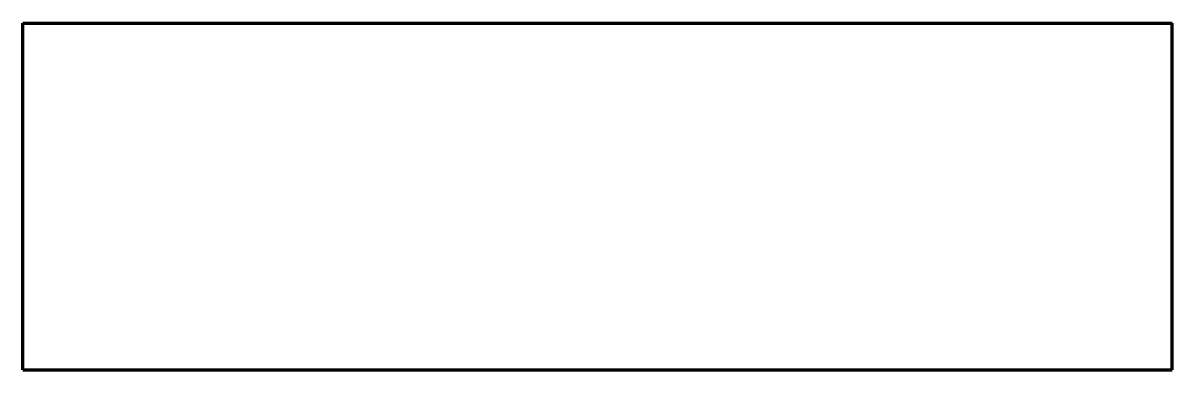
# Model space of a CAD drawing. Header units: inches. Extents: x 0 to 41.4, y 0 to 12.5.
import ezdxf

# ---------------------------------------------------------------- set-up
doc = ezdxf.new("R2010")
doc.units = ezdxf.units.IN
doc.header["$MEASUREMENT"] = 0
doc.layers.get('0').update_dxf_attribs({"linetype": 'CONTINUOUS'})

msp = doc.modelspace()

# ---------------------------------------------------------------- linework, layer by layer
at = {"color": 7, "lineweight": 90}
for p, q in [((0, 0), (0, 12.5)), ((0, 12.5), (41.4375, 12.5)), ((41.4375, 0), (41.4375, 12.5)), ((0, 0), (41.4375, 0))]:
    msp.add_line(p, q, dxfattribs=at)

doc.saveas('drawing.dxf')
